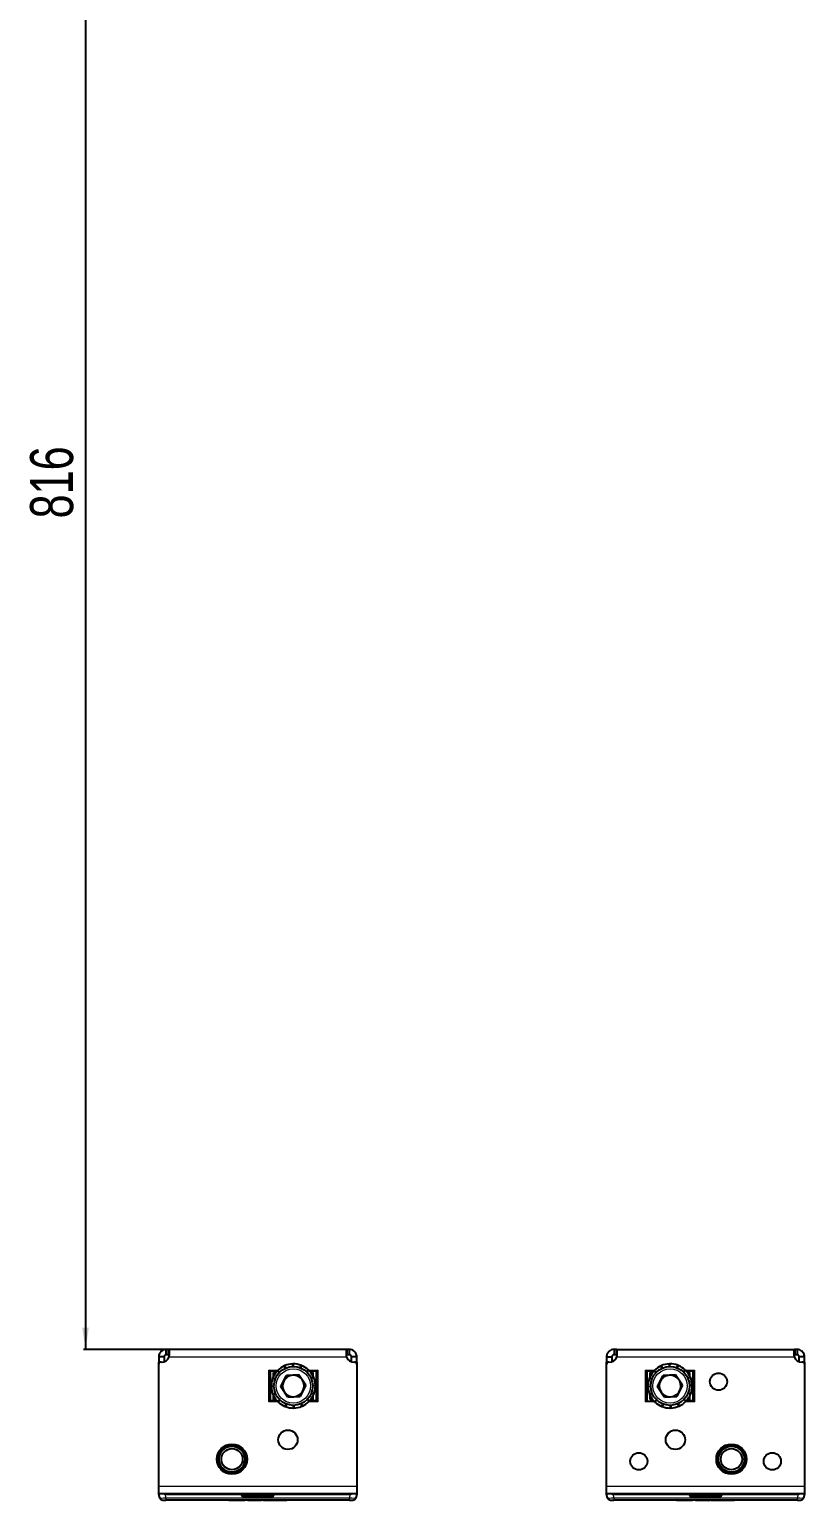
# Model space of a CAD drawing. Header units: millimetres. Extents: x 0 to 1950, y -808 to 619.
# Drawn here: x 3 to 363, y -808 to -125 of the extents above; entities that cross this region are included whole.
import ezdxf

# ---------------------------------------------------------------- set-up
doc = ezdxf.new("R2010")
doc.units = ezdxf.units.MM
doc.layers.add('FORMAT', color=7, linetype='Continuous')
doc.styles.add('SLDTEXTSTYLE0', font='TXT', dxfattribs={"width": 0.75})
doc.dimstyles.new('SLDDIMSTYLE0', dxfattribs={"dimtxt": 20, "dimasz": 10, "dimexe": 0, "dimexo": 0.0625, "dimgap": 5, "dimtad": 2, "dimdec": 1, "dimrnd": 1e-09, "dimzin": 12, "dimdsep": 46, "dimtxsty": 'SLDTEXTSTYLE0', "dimsah": 1, "dimcen": 0.09, "dimadec": 0, "dimazin": 3, "dimtfac": 1, "dimtofl": 0, "dimtmove": 0, "dimatfit": 3, "dimfxl": 0, "dimfrac": 2, "dimtolj": 1, "dimtzin": 12, "dimarcsym": 0})

# ---------------------------------------------------------------- blocks, each defined once
blk = doc.blocks.new('_D_6')
at = {"layer": 'FORMAT'}
for p, q in [((67.96, 77.96), (28.38, 77.96)), ((29.38, 77.96), (29.38, -738.04)), ((67.96, -738.04), (28.38, -738.04))]:
    blk.add_line(p, q, dxfattribs=at)
for points in [[(29.38, 77.96), (27.84, 67.96), (30.92, 67.96)], [(29.38, -738.04), (30.92, -728.04), (27.84, -728.04)]]:
    blk.add_solid(points, dxfattribs=at)
at = {"layer": 'FORMAT', "insert": (3.6, -352.21), "char_height": 20, "attachment_point": 1, "rotation": 90, "style": 'SLDTEXTSTYLE0'}
blk.add_mtext('816', dxfattribs=at)

msp = doc.modelspace()

# ---------------------------------------------------------------- linework, layer by layer
at = {"color": 7, "linetype": 'Continuous', "lineweight": 25}
for p, q in [((65.89, -741.54), (63.39, -741.54)), ((63.39, -741.54), (63.39, -744.04)), ((63.39, -744.94), (63.39, -744.04)), ((65.89, -741.54), (65.89, -743.82)), ((66.89, -740.54), (66.89, -738.04)), ((67.97, -738.04), (66.89, -738.04)), ((67.97, -740.54), (66.89, -740.54)), ((67.97, -740.54), (67.97, -738.04)), ((150.8, -738.04), (67.97, -738.04)), ((150.8, -738.04), (150.8, -740.54)), ((151.89, -738.04), (150.8, -738.04)), ((151.89, -740.54), (150.8, -740.54)), ((151.89, -738.04), (151.89, -740.54)), ((155.39, -741.54), (152.89, -741.54)), ((152.89, -743.82), (152.89, -741.54)), ((155.39, -744.04), (155.39, -741.54)), ((155.39, -744.04), (155.39, -744.94)), ((271.39, -741.54), (273.89, -741.54)), ((271.39, -741.54), (271.39, -744.04)), ((271.39, -744.94), (271.39, -744.04)), ((273.89, -741.54), (273.89, -743.82)), ((274.89, -738.04), (274.89, -740.54)), ((275.97, -738.04), (274.89, -738.04)), ((275.97, -740.54), (274.89, -740.54)), ((275.97, -738.04), (358.8, -738.04)), ((275.97, -738.04), (275.97, -740.54)), ((358.8, -738.04), (358.8, -740.54)), ((359.89, -738.04), (358.8, -738.04)), ((359.89, -740.54), (358.8, -740.54)), ((359.89, -738.04), (359.89, -740.54)), ((363.39, -741.54), (360.89, -741.54)), ((360.89, -743.82), (360.89, -741.54)), ((363.39, -744.04), (363.39, -741.54)), ((363.39, -744.04), (363.39, -744.94)), ((63.39, -801.54), (63.39, -744.94)), ((114.89, -748.04), (114.54, -747.69)), ((114.89, -748.04), (114.89, -762.04)), ((118.4, -748.04), (114.89, -748.04)), ((115.24, -748.39), (114.89, -748.04)), ((117.47, -751.84), (116.3, -751.4)), ((116.4, -751.16), (117.52, -751.72)), ((117.8, -748.74), (116.64, -748.74)), ((116.64, -750.62), (116.64, -748.74)), ((119.34, -748.87), (118.43, -748.01)), ((118.54, -748.04), (118.46, -748.04)), ((118.6, -747.83), (119.42, -748.77)), ((118.89, -748.29), (118.89, -748.44)), ((119.47, -748.73), (118.89, -748.4)), ((119.46, -748.74), (119.2, -748.74)), ((120.12, -755.34), (122.74, -750.2)), ((122.2, -746.83), (121.69, -745.69)), ((121.92, -745.59), (122.31, -746.78)), ((128.51, -749.89), (122.74, -750.2)), ((125.62, -746.04), (125.58, -744.79)), ((125.83, -744.79), (125.75, -746.04)), ((131.65, -754.74), (128.51, -749.89)), ((129.08, -746.63), (129.53, -745.46)), ((129.76, -745.55), (129.2, -746.67)), ((132.06, -748.49), (132.92, -747.58)), ((133.1, -747.75), (132.15, -748.58)), ((133.37, -748.04), (136.89, -748.04)), ((135.14, -748.74), (133.97, -748.74)), ((134.1, -751.35), (135.24, -750.84)), ((135.34, -751.07), (134.15, -751.47)), ((135.14, -750.62), (135.14, -748.74)), ((136.89, -748.04), (136.54, -748.39)), ((137.24, -747.69), (136.89, -748.04)), ((136.89, -748.04), (136.89, -762.04)), ((155.39, -744.94), (155.39, -801.54)), ((271.39, -801.54), (271.39, -744.94)), ((289.54, -747.69), (289.89, -748.04)), ((289.89, -748.04), (293.4, -748.04)), ((289.89, -762.04), (289.89, -748.04)), ((289.89, -748.04), (290.24, -748.39)), ((291.38, -751.21), (292.5, -751.76)), ((291.64, -750.62), (291.64, -748.74)), ((292.8, -748.74), (291.64, -748.74)), ((294.31, -748.9), (293.4, -748.04)), ((293.57, -747.86), (294.4, -748.8)), ((293.89, -748.29), (293.89, -748.5)), ((294.46, -748.74), (294.14, -748.74)), ((295.12, -755.36), (297.73, -750.21)), ((297.16, -746.85), (296.64, -745.71)), ((296.87, -745.61), (297.28, -746.8)), ((303.49, -749.89), (297.73, -750.21)), ((300.58, -746.04), (300.54, -744.8)), ((300.79, -744.79), (300.71, -746.04)), ((306.65, -754.72), (303.49, -749.89)), ((304.05, -746.61), (304.48, -745.44)), ((304.72, -745.53), (304.16, -746.66)), ((307.03, -748.46), (307.88, -747.55)), ((308.06, -747.72), (307.12, -748.55)), ((311.89, -748.04), (308.37, -748.04)), ((310.14, -748.74), (308.97, -748.74)), ((309.08, -751.31), (310.22, -750.8)), ((310.32, -751.03), (309.13, -751.43)), ((310.14, -750.62), (310.14, -748.74)), ((311.54, -748.39), (311.89, -748.04)), ((311.89, -748.04), (312.24, -747.69)), ((311.89, -762.04), (311.89, -748.04)), ((363.39, -744.94), (363.39, -801.54)), ((115.64, -755.09), (116.89, -755.18)), ((116.89, -755.3), (115.64, -755.34)), ((123.27, -760.18), (120.12, -755.34)), ((131.65, -754.74), (129.03, -759.88)), ((134.3, -758.24), (135.47, -758.68)), ((134.88, -754.77), (136.13, -754.74)), ((136.14, -754.99), (134.88, -754.9)), ((290.64, -755.14), (291.89, -755.22)), ((291.89, -755.35), (290.64, -755.39)), ((292.46, -751.88), (291.29, -751.44)), ((298.28, -760.19), (295.12, -755.36)), ((306.65, -754.72), (304.04, -759.87)), ((309.31, -758.2), (310.48, -758.64)), ((309.88, -754.73), (311.13, -754.69)), ((311.14, -754.94), (309.88, -754.86)), ((114.89, -762.04), (114.54, -762.39)), ((115.24, -761.69), (114.89, -762.04)), ((114.89, -762.04), (118.4, -762.04)), ((116.44, -759.01), (117.63, -758.61)), ((117.68, -758.73), (116.54, -759.24)), ((116.64, -761.34), (116.64, -759.46)), ((116.64, -761.34), (117.8, -761.34)), ((118.67, -762.32), (119.62, -761.5)), ((119.71, -761.59), (118.85, -762.5)), ((122.01, -764.53), (122.57, -763.41)), ((122.69, -763.45), (122.24, -764.62)), ((123.27, -760.18), (129.03, -759.88)), ((125.94, -765.29), (126.03, -764.04)), ((126.15, -764.04), (126.19, -765.28)), ((129.86, -764.49), (129.46, -763.3)), ((129.57, -763.25), (130.09, -764.39)), ((132.3, -761.35), (132.89, -761.68)), ((132.31, -761.34), (132.57, -761.34)), ((133.17, -762.25), (132.35, -761.3)), ((132.43, -761.21), (133.34, -762.07)), ((132.89, -761.79), (132.89, -761.64)), ((133.31, -762.04), (133.24, -762.04)), ((136.89, -762.04), (133.37, -762.04)), ((133.97, -761.34), (135.14, -761.34)), ((135.38, -758.91), (134.25, -758.35)), ((135.14, -761.34), (135.14, -759.46)), ((136.89, -762.04), (136.54, -761.69)), ((137.24, -762.39), (136.89, -762.04)), ((289.54, -762.39), (289.89, -762.04)), ((289.89, -762.04), (293.4, -762.04)), ((291.45, -759.05), (292.64, -758.65)), ((292.69, -758.76), (291.56, -759.28)), ((291.64, -761.34), (291.64, -759.46)), ((291.64, -761.34), (292.8, -761.34)), ((293.71, -762.36), (294.65, -761.53)), ((294.74, -761.62), (293.89, -762.53)), ((297.06, -764.55), (297.61, -763.42)), ((297.73, -763.47), (297.29, -764.64)), ((298.28, -760.19), (304.04, -759.87)), ((300.99, -765.29), (301.07, -764.04)), ((301.19, -764.03), (301.23, -765.28)), ((304.9, -764.47), (304.5, -763.28)), ((304.61, -763.23), (305.13, -764.37)), ((307.31, -761.34), (307.63, -761.34)), ((308.2, -762.22), (307.38, -761.27)), ((307.46, -761.18), (308.38, -762.04)), ((307.89, -761.79), (307.89, -761.58)), ((308.37, -762.04), (311.89, -762.04)), ((308.97, -761.34), (310.14, -761.34)), ((310.39, -758.87), (309.27, -758.32)), ((310.14, -761.34), (310.14, -759.46)), ((311.54, -761.69), (311.89, -762.04)), ((311.89, -762.04), (312.24, -762.39)), ((63.39, -805.04), (63.39, -801.54)), ((63.39, -805.24), (63.39, -805.04)), ((63.39, -805.04), (155.39, -805.04)), ((63.84, -806.93), (63.39, -805.24)), ((66.28, -805.24), (101.89, -805.24)), ((101.89, -805.04), (101.89, -805.24)), ((101.89, -805.24), (101.89, -805.74)), ((116.89, -805.04), (116.89, -805.24)), ((116.89, -805.74), (116.89, -805.24)), ((116.89, -805.24), (152.49, -805.24)), ((155.39, -805.24), (154.93, -806.93)), ((155.39, -801.54), (155.39, -805.04)), ((155.39, -805.04), (155.39, -805.24)), ((271.39, -805.04), (271.39, -801.54)), ((271.39, -805.24), (271.39, -805.04)), ((271.39, -805.04), (363.39, -805.04)), ((271.84, -806.93), (271.39, -805.24)), ((274.28, -805.24), (309.89, -805.24)), ((309.89, -805.04), (309.89, -805.24)), ((309.89, -805.24), (309.89, -805.74)), ((324.89, -805.04), (324.89, -805.24)), ((324.89, -805.74), (324.89, -805.24)), ((324.89, -805.24), (360.49, -805.24)), ((363.39, -805.24), (362.93, -806.93)), ((363.39, -801.54), (363.39, -805.04)), ((363.39, -805.04), (363.39, -805.24)), ((65.29, -808.04), (66.74, -808.04)), ((152.04, -808.04), (66.74, -808.04)), ((95.96, -808.24), (95.96, -808.04)), ((101.64, -808.24), (96.39, -808.24)), ((102.07, -808.24), (102.07, -808.04)), ((102.39, -806.24), (116.39, -806.24)), ((103.31, -808.24), (103.31, -808.04)), ((103.56, -808.24), (103.56, -808.04)), ((104.7, -808.24), (104.7, -808.04)), ((107.53, -808.24), (104.7, -808.24)), ((111, -808.26), (111, -808.04)), ((111.81, -808.24), (111.81, -808.04)), ((113.3, -808.24), (111.81, -808.24)), ((113.3, -808.24), (113.3, -808.04)), ((115.97, -808.24), (113.3, -808.24)), ((115.97, -808.24), (115.97, -808.04)), ((117.1, -808.24), (115.97, -808.24)), ((117.1, -808.24), (117.1, -808.04)), ((117.16, -808.24), (117.1, -808.24)), ((122.81, -808.24), (122.81, -808.04)), ((152.04, -808.04), (153.48, -808.04)), ((273.29, -808.04), (274.74, -808.04)), ((360.04, -808.04), (274.74, -808.04)), ((303.96, -808.24), (303.96, -808.04)), ((309.64, -808.24), (304.39, -808.24)), ((310.07, -808.24), (310.07, -808.04)), ((310.39, -806.24), (324.39, -806.24)), ((311.31, -808.24), (311.31, -808.04)), ((311.56, -808.24), (311.56, -808.04)), ((312.7, -808.24), (312.7, -808.04)), ((315.53, -808.24), (312.7, -808.24)), ((319, -808.26), (319, -808.04)), ((319.81, -808.24), (319.81, -808.04)), ((321.3, -808.24), (319.81, -808.24)), ((321.3, -808.24), (321.3, -808.04)), ((323.97, -808.24), (321.3, -808.24)), ((323.97, -808.24), (323.97, -808.04)), ((325.1, -808.24), (323.97, -808.24)), ((325.1, -808.24), (325.1, -808.04)), ((325.16, -808.24), (325.1, -808.24)), ((330.81, -808.24), (330.81, -808.04)), ((360.04, -808.04), (361.48, -808.04))]:
    msp.add_line(p, q, dxfattribs=at)
at = {"color": 8, "linetype": 'Continuous', "lineweight": 18}
for p, q in [((63.39, -744.04), (63.95, -744.04)), ((68.22, -741.54), (150.55, -741.54)), ((154.83, -744.04), (155.39, -744.04)), ((271.39, -744.04), (271.95, -744.04)), ((276.22, -741.54), (358.55, -741.54)), ((362.83, -744.04), (363.39, -744.04)), ((114.54, -747.69), (118.74, -747.69)), ((114.54, -762.39), (114.54, -747.69)), ((118.09, -748.39), (115.24, -748.39)), ((115.24, -748.39), (115.24, -761.69)), ((132.82, -747.69), (137.24, -747.69)), ((136.54, -748.39), (133.69, -748.39)), ((136.54, -761.69), (136.54, -748.39)), ((137.24, -747.69), (137.24, -762.39)), ((289.54, -747.69), (293.74, -747.69)), ((289.54, -762.39), (289.54, -747.69)), ((293.09, -748.39), (290.24, -748.39)), ((290.24, -748.39), (290.24, -762.04)), ((307.75, -747.69), (312.24, -747.69)), ((311.54, -748.39), (308.69, -748.39)), ((311.54, -761.69), (311.54, -748.39)), ((312.24, -747.69), (312.24, -762.39)), ((118.96, -762.39), (114.54, -762.39)), ((115.24, -761.69), (118.09, -761.69)), ((137.24, -762.39), (133.03, -762.39)), ((133.69, -761.69), (136.54, -761.69)), ((294.02, -762.39), (289.54, -762.39)), ((312.24, -762.39), (308.03, -762.39)), ((308.69, -761.69), (311.54, -761.69)), ((63.39, -801.54), (155.39, -801.54)), ((66.28, -805.24), (66.74, -806.93)), ((102.39, -805.74), (101.89, -805.74)), ((102.39, -805.04), (102.39, -805.74)), ((102.39, -805.74), (102.39, -806.24)), ((102.39, -805.74), (116.39, -805.74)), ((116.39, -805.74), (116.39, -805.04)), ((116.39, -805.74), (116.89, -805.74)), ((116.39, -805.74), (116.39, -806.24)), ((152.04, -806.93), (152.49, -805.24)), ((271.39, -801.54), (363.39, -801.54)), ((274.28, -805.24), (274.74, -806.93)), ((310.39, -805.74), (309.89, -805.74)), ((310.39, -805.04), (310.39, -805.74)), ((310.39, -805.74), (310.39, -806.24)), ((310.39, -805.74), (324.39, -805.74)), ((324.39, -805.74), (324.39, -805.04)), ((324.39, -805.74), (324.89, -805.74)), ((324.39, -805.74), (324.39, -806.24)), ((360.04, -806.93), (360.49, -805.24)), ((66.74, -806.93), (152.04, -806.93)), ((66.74, -806.93), (66.74, -808.04)), ((96.39, -808.24), (96.39, -808.04)), ((101.64, -808.24), (101.64, -808.04)), ((107.53, -808.24), (107.53, -808.04)), ((109.89, -808.24), (109.89, -808.04)), ((120.7, -808.24), (120.7, -808.04)), ((152.04, -808.04), (152.04, -806.93)), ((274.74, -806.93), (360.04, -806.93)), ((274.74, -806.93), (274.74, -808.04)), ((304.39, -808.24), (304.39, -808.04)), ((309.64, -808.24), (309.64, -808.04)), ((315.53, -808.24), (315.53, -808.04)), ((317.89, -808.24), (317.89, -808.04)), ((328.7, -808.24), (328.7, -808.04)), ((360.04, -808.04), (360.04, -806.93))]:
    msp.add_line(p, q, dxfattribs=at)
at = {"color": 7, "linetype": 'Continuous', "lineweight": 25}
for centre, radius in [((125.89, -755.04), 9), ((300.89, -755.04), 9), ((323.39, -753.04), 4), ((123.39, -780.04), 4.5), ((303.39, -780.04), 4.5), ((97.39, -789.04), 7), ((97.39, -789.04), 6.5), ((97.39, -789.04), 6), ((97.39, -789.04), 4.93), ((329.39, -789.04), 7), ((329.39, -789.04), 6.5), ((329.39, -789.04), 6), ((329.39, -789.04), 4.93), ((286.39, -790.04), 4), ((348.39, -790.04), 4)]:
    msp.add_circle(centre, radius, dxfattribs=at)
at = {"color": 8, "linetype": 'Continuous', "lineweight": 18}
for centre, radius in [((125.89, -755.04), 8), ((300.89, -755.04), 8), ((97.39, -789.04), 6.25), ((329.39, -789.04), 6.25)]:
    msp.add_circle(centre, radius, dxfattribs=at)
at = {"color": 7, "linetype": 'Continuous', "lineweight": 25}
for centre, radius, start, end in [((64.39, -744.94), 1, 83.62063, 180), ((64.89, -740.47), 3.5, 263.62063, 342.17471), ((153.89, -740.47), 3.5, 197.82529, 276.37937), ((154.39, -744.94), 1, 360, 96.37937), ((272.39, -744.94), 1, 83.62063, 180), ((272.89, -740.47), 3.5, 263.62063, 342.17471), ((361.89, -740.47), 3.5, 197.82529, 276.37937), ((362.39, -744.94), 1, 360, 96.37937), ((125.89, -755.04), 10.25, 159.18676, 180.29086), ((125.89, -755.04), 10.25, 136.68676, 157.79086), ((125.89, -755.04), 10.25, 114.18676, 135.29086), ((125.89, -755.04), 5, 93.0175, 153.0175), ((125.89, -755.04), 10.25, 91.68676, 112.79086), ((125.89, -755.04), 5, 33.0175, 93.0175), ((125.89, -755.04), 10.25, 69.18676, 90.29086), ((125.89, -755.04), 10.25, 46.68676, 67.79086), ((125.89, -755.04), 10.25, 24.18676, 45.29086), ((125.89, -755.04), 10.25, 1.68676, 22.79086), ((300.89, -755.04), 10.25, 136.95052, 158.05461), ((300.89, -755.04), 10.25, 114.45052, 135.55461), ((300.89, -755.04), 5, 93.14553, 153.14553), ((300.89, -755.04), 10.25, 91.95052, 113.05461), ((300.89, -755.04), 5, 33.14553, 93.14553), ((300.89, -755.04), 10.25, 69.45052, 90.55461), ((300.89, -755.04), 10.25, 46.95052, 68.05461), ((300.89, -755.04), 10.25, 24.45052, 45.55461), ((300.89, -755.04), 10.25, 1.95052, 23.05461), ((125.89, -755.04), 10.25, 181.68676, 202.79086), ((125.89, -755.04), 5, 153.0175, 213.0175), ((125.89, -755.04), 5, 213.0175, 273.0175), ((125.89, -755.04), 5, 273.0175, 333.0175), ((125.89, -755.04), 5, 333.0175, 33.0175), ((125.89, -755.04), 10.25, 339.18676, 0.29086), ((300.89, -755.04), 10.25, 159.45052, 180.55461), ((300.89, -755.04), 10.25, 181.95052, 203.05461), ((300.89, -755.04), 5, 153.14553, 213.14553), ((300.89, -755.04), 5, 213.14553, 273.14553), ((300.89, -755.04), 5, 273.14553, 333.14553), ((300.89, -755.04), 5, 333.14553, 33.14553), ((300.89, -755.04), 10.25, 339.45052, 0.55461), ((125.89, -755.04), 10.25, 204.18676, 225.29086), ((125.89, -755.04), 10.25, 226.68676, 247.79086), ((125.89, -755.04), 10.25, 249.18676, 270.29086), ((125.89, -755.04), 10.25, 271.68676, 292.79086), ((125.89, -755.04), 10.25, 294.18676, 315.29086), ((125.89, -755.04), 10.25, 316.68676, 337.79086), ((300.89, -755.04), 10.25, 204.45052, 225.55461), ((300.89, -755.04), 10.25, 226.95052, 248.05461), ((300.89, -755.04), 10.25, 249.45052, 270.55461), ((300.89, -755.04), 10.25, 271.95052, 293.05461), ((300.89, -755.04), 10.25, 294.45052, 315.55461), ((300.89, -755.04), 10.25, 316.95052, 338.05461), ((102.39, -805.74), 0.5, 180, 270), ((116.39, -805.74), 0.5, 270, 0), ((310.39, -805.74), 0.5, 180, 270), ((324.39, -805.74), 0.5, 270, 0), ((65.29, -806.54), 1.5, 195, 270), ((153.48, -806.54), 1.5, 270, 345), ((273.29, -806.54), 1.5, 195, 270), ((361.48, -806.54), 1.5, 270, 345)]:
    msp.add_arc(centre, radius, start, end, dxfattribs=at)
for centre, major_axis, start_param, end_param in [((63.39, -793.65), (3.1, -11.57), 6.030113, 6.216148), ((155.39, -793.65), (-3.1, -11.57), 0.067037, 0.253072), ((271.39, -793.65), (3.1, -11.57), 6.030113, 6.216148), ((363.39, -793.65), (-3.1, -11.57), 0.067037, 0.253072)]:
    msp.add_ellipse(centre, major_axis=major_axis, ratio=0.250563, start_param=start_param, end_param=end_param, dxfattribs=at)
at = {"color": 8, "linetype": 'Continuous', "lineweight": 18}
for centre, major_axis, start_param, end_param in [((66.84, -806.54), (3, 0.38), 3.158333, 4.662092), ((151.93, -806.54), (3, -0.38), 4.762686, 6.266445), ((274.84, -806.54), (3, 0.38), 3.158333, 4.662092), ((359.93, -806.54), (3, -0.38), 4.762686, 6.266445)]:
    msp.add_ellipse(centre, major_axis=major_axis, ratio=0.123038, start_param=start_param, end_param=end_param, dxfattribs=at)
at = {"color": 7, "linetype": 'Continuous', "lineweight": 25}
for points, knots in [([(66.89, -738.04), (66.43, -738.09), (65.62, -738.18), (64.71, -738.75), (64.12, -739.35), (63.72, -739.98), (63.44, -740.72), (63.4, -741.26), (63.39, -741.54)], [0, 0, 0, 0, 0.254149, 0.448213, 0.574908, 0.708872, 0.850468, 1, 1, 1, 1]), ([(66.89, -740.54), (66.76, -740.55), (66.55, -740.57), (66.28, -740.73), (66.1, -740.91), (65.98, -741.09), (65.9, -741.31), (65.89, -741.46), (65.89, -741.54)], [0, 0, 0, 0, 0.296302, 0.497469, 0.615497, 0.73607, 0.863114, 1, 1, 1, 1]), ([(68.22, -741.54), (68.25, -741.24), (68.3, -740.69), (68.37, -739.79), (68.4, -738.91), (68.26, -738.18), (68.07, -738.09), (67.97, -738.04)], [0, 0, 0, 0, 0.16069, 0.301312, 0.521951, 0.753573, 1, 1, 1, 1]), ([(150.8, -738.04), (150.75, -738.06), (150.65, -738.09), (150.5, -738.37), (150.4, -738.83), (150.38, -739.46), (150.4, -740.08), (150.46, -740.78), (150.52, -741.28), (150.55, -741.54)], [0, 0, 0, 0, 0.144067, 0.271276, 0.474907, 0.597997, 0.726338, 0.860245, 1, 1, 1, 1]), ([(155.39, -741.54), (155.36, -741.22), (155.31, -740.63), (154.92, -739.69), (154.2, -738.82), (153.11, -738.16), (152.3, -738.08), (151.89, -738.04)], [0, 0, 0, 0, 0.17084, 0.319217, 0.548103, 0.767822, 1, 1, 1, 1]), ([(152.89, -741.54), (152.88, -741.45), (152.87, -741.28), (152.77, -741.06), (152.66, -740.89), (152.53, -740.77), (152.39, -740.67), (152.16, -740.56), (152, -740.55), (151.89, -740.54)], [0, 0, 0, 0, 0.154359, 0.287283, 0.400435, 0.496544, 0.604314, 0.723151, 1, 1, 1, 1]), ([(274.89, -738.04), (274.43, -738.09), (273.62, -738.18), (272.71, -738.75), (272.12, -739.35), (271.72, -739.98), (271.44, -740.72), (271.4, -741.26), (271.39, -741.54)], [0, 0, 0, 0, 0.254149, 0.448213, 0.574908, 0.708872, 0.850468, 1, 1, 1, 1]), ([(274.89, -740.54), (274.76, -740.55), (274.55, -740.57), (274.28, -740.73), (274.1, -740.91), (273.98, -741.09), (273.9, -741.31), (273.89, -741.46), (273.89, -741.54)], [0, 0, 0, 0, 0.296302, 0.497469, 0.615497, 0.73607, 0.863114, 1, 1, 1, 1]), ([(276.22, -741.54), (276.25, -741.24), (276.3, -740.69), (276.37, -739.79), (276.4, -738.91), (276.26, -738.18), (276.07, -738.09), (275.97, -738.04)], [0, 0, 0, 0, 0.16069, 0.301312, 0.521951, 0.753573, 1, 1, 1, 1]), ([(358.8, -738.04), (358.75, -738.06), (358.65, -738.09), (358.5, -738.37), (358.4, -738.83), (358.38, -739.46), (358.4, -740.08), (358.46, -740.78), (358.52, -741.28), (358.55, -741.54)], [0, 0, 0, 0, 0.144067, 0.271276, 0.474907, 0.597997, 0.726338, 0.860245, 1, 1, 1, 1]), ([(363.39, -741.54), (363.36, -741.22), (363.31, -740.63), (362.92, -739.69), (362.2, -738.82), (361.11, -738.16), (360.3, -738.08), (359.89, -738.04)], [0, 0, 0, 0, 0.17084, 0.319217, 0.548103, 0.767822, 1, 1, 1, 1]), ([(360.89, -741.54), (360.88, -741.45), (360.87, -741.28), (360.77, -741.06), (360.66, -740.89), (360.53, -740.77), (360.39, -740.67), (360.16, -740.56), (360, -740.55), (359.89, -740.54)], [0, 0, 0, 0, 0.154359, 0.287283, 0.400435, 0.496544, 0.604314, 0.723151, 1, 1, 1, 1]), ([(116.3, -751.4), (116.32, -751.36), (116.34, -751.3), (116.37, -751.22), (116.39, -751.18), (116.4, -751.16)], [0, 0, 0, 0, 0.499981, 0.749988, 1, 1, 1, 1]), ([(118.43, -748.01), (118.46, -747.98), (118.5, -747.93), (118.56, -747.87), (118.59, -747.84), (118.6, -747.83)], [0, 0, 0, 0, 0.4999808, 0.7499881, 1, 1, 1, 1]), ([(121.69, -745.69), (121.72, -745.67), (121.78, -745.65), (121.86, -745.61), (121.9, -745.6), (121.92, -745.59)], [0, 0, 0, 0, 0.499981, 0.749988, 1, 1, 1, 1]), ([(125.58, -744.79), (125.63, -744.79), (125.69, -744.79), (125.77, -744.79), (125.81, -744.79), (125.83, -744.79)], [0, 0, 0, 0, 0.499981, 0.749988, 1, 1, 1, 1]), ([(129.53, -745.46), (129.57, -745.47), (129.63, -745.5), (129.7, -745.53), (129.74, -745.54), (129.76, -745.55)], [0, 0, 0, 0, 0.4999808, 0.7499881, 1, 1, 1, 1]), ([(132.92, -747.58), (132.95, -747.61), (132.99, -747.65), (133.05, -747.71), (133.08, -747.74), (133.1, -747.75)], [0, 0, 0, 0, 0.4999808, 0.7499881, 1, 1, 1, 1]), ([(135.24, -750.84), (135.25, -750.88), (135.28, -750.93), (135.31, -751.01), (135.33, -751.05), (135.34, -751.07)], [0, 0, 0, 0, 0.4999808, 0.7499881, 1, 1, 1, 1]), ([(291.29, -751.44), (291.3, -751.4), (291.32, -751.34), (291.36, -751.27), (291.37, -751.23), (291.38, -751.21)], [0, 0, 0, 0, 0.499981, 0.749988, 1, 1, 1, 1]), ([(293.4, -748.04), (293.42, -748.01), (293.47, -747.97), (293.52, -747.91), (293.55, -747.88), (293.57, -747.86)], [0, 0, 0, 0, 0.499981, 0.749988, 1, 1, 1, 1]), ([(296.64, -745.71), (296.68, -745.69), (296.74, -745.67), (296.81, -745.63), (296.85, -745.62), (296.87, -745.61)], [0, 0, 0, 0, 0.499981, 0.749988, 1, 1, 1, 1]), ([(300.54, -744.8), (300.58, -744.79), (300.64, -744.79), (300.72, -744.79), (300.77, -744.79), (300.79, -744.79)], [0, 0, 0, 0, 0.499981, 0.749988, 1, 1, 1, 1]), ([(304.48, -745.44), (304.52, -745.46), (304.58, -745.48), (304.66, -745.51), (304.7, -745.52), (304.72, -745.53)], [0, 0, 0, 0, 0.499981, 0.749988, 1, 1, 1, 1]), ([(307.88, -747.55), (307.91, -747.58), (307.96, -747.62), (308.02, -747.68), (308.05, -747.71), (308.06, -747.72)], [0, 0, 0, 0, 0.499981, 0.749988, 1, 1, 1, 1]), ([(310.22, -750.8), (310.23, -750.83), (310.26, -750.89), (310.29, -750.97), (310.31, -751.01), (310.32, -751.03)], [0, 0, 0, 0, 0.499981, 0.749988, 1, 1, 1, 1]), ([(115.64, -755.34), (115.64, -755.3), (115.64, -755.24), (115.64, -755.15), (115.64, -755.11), (115.64, -755.09)], [0, 0, 0, 0, 0.499981, 0.749988, 1, 1, 1, 1]), ([(136.13, -754.74), (136.13, -754.78), (136.13, -754.84), (136.14, -754.92), (136.14, -754.97), (136.14, -754.99)], [0, 0, 0, 0, 0.499981, 0.749988, 1, 1, 1, 1]), ([(290.64, -755.39), (290.64, -755.35), (290.64, -755.28), (290.64, -755.2), (290.64, -755.16), (290.64, -755.14)], [0, 0, 0, 0, 0.499981, 0.749988, 1, 1, 1, 1]), ([(311.13, -754.69), (311.13, -754.73), (311.13, -754.79), (311.13, -754.88), (311.14, -754.92), (311.14, -754.94)], [0, 0, 0, 0, 0.499981, 0.749988, 1, 1, 1, 1]), ([(116.54, -759.24), (116.52, -759.2), (116.49, -759.14), (116.46, -759.07), (116.44, -759.03), (116.44, -759.01)], [0, 0, 0, 0, 0.4999808, 0.7499881, 1, 1, 1, 1]), ([(118.85, -762.5), (118.82, -762.47), (118.78, -762.43), (118.72, -762.37), (118.69, -762.34), (118.67, -762.32)], [0, 0, 0, 0, 0.499981, 0.749988, 1, 1, 1, 1]), ([(122.24, -764.62), (122.2, -764.61), (122.15, -764.58), (122.07, -764.55), (122.03, -764.54), (122.01, -764.53)], [0, 0, 0, 0, 0.4999808, 0.7499881, 1, 1, 1, 1]), ([(130.09, -764.39), (130.05, -764.41), (129.99, -764.43), (129.91, -764.46), (129.88, -764.48), (129.86, -764.49)], [0, 0, 0, 0, 0.499981, 0.749988, 1, 1, 1, 1]), ([(133.34, -762.07), (133.32, -762.1), (133.27, -762.15), (133.21, -762.21), (133.19, -762.24), (133.17, -762.25)], [0, 0, 0, 0, 0.499981, 0.749988, 1, 1, 1, 1]), ([(135.47, -758.68), (135.45, -758.72), (135.43, -758.78), (135.4, -758.86), (135.38, -758.89), (135.38, -758.91)], [0, 0, 0, 0, 0.499981, 0.749988, 1, 1, 1, 1]), ([(291.56, -759.28), (291.54, -759.24), (291.51, -759.19), (291.48, -759.11), (291.46, -759.07), (291.45, -759.05)], [0, 0, 0, 0, 0.499981, 0.749988, 1, 1, 1, 1]), ([(293.89, -762.53), (293.86, -762.5), (293.81, -762.46), (293.75, -762.4), (293.72, -762.37), (293.71, -762.36)], [0, 0, 0, 0, 0.499981, 0.749988, 1, 1, 1, 1]), ([(297.29, -764.64), (297.25, -764.62), (297.19, -764.6), (297.11, -764.57), (297.07, -764.55), (297.06, -764.55)], [0, 0, 0, 0, 0.499981, 0.749988, 1, 1, 1, 1]), ([(305.13, -764.37), (305.09, -764.39), (305.03, -764.41), (304.96, -764.45), (304.92, -764.46), (304.9, -764.47)], [0, 0, 0, 0, 0.499981, 0.749988, 1, 1, 1, 1]), ([(308.38, -762.04), (308.35, -762.07), (308.3, -762.11), (308.25, -762.17), (308.22, -762.2), (308.2, -762.22)], [0, 0, 0, 0, 0.499981, 0.749988, 1, 1, 1, 1]), ([(310.48, -758.64), (310.47, -758.68), (310.45, -758.73), (310.42, -758.81), (310.4, -758.85), (310.39, -758.87)], [0, 0, 0, 0, 0.499981, 0.749988, 1, 1, 1, 1]), ([(126.19, -765.28), (126.15, -765.29), (126.08, -765.29), (126, -765.29), (125.96, -765.29), (125.94, -765.29)], [0, 0, 0, 0, 0.4999808, 0.7499881, 1, 1, 1, 1]), ([(301.23, -765.28), (301.19, -765.28), (301.13, -765.29), (301.05, -765.29), (301.01, -765.29), (300.99, -765.29)], [0, 0, 0, 0, 0.499981, 0.749988, 1, 1, 1, 1]), ([(96.39, -808.24), (96.33, -808.24), (96.2, -808.24), (96.06, -808.24), (95.97, -808.24), (95.96, -808.24), (95.96, -808.24)], [0, 0, 0, 0, 0.281303, 0.555629, 0.773878, 1, 1, 1, 1]), ([(102.07, -808.24), (102.06, -808.24), (102.05, -808.24), (101.93, -808.24), (101.79, -808.24), (101.69, -808.24), (101.64, -808.24)], [0, 0, 0, 0, 0.285248, 0.560563, 0.777151, 1, 1, 1, 1]), ([(103.31, -808.24), (103.26, -808.24), (103.15, -808.24), (102.85, -808.24), (102.56, -808.24), (102.36, -808.24), (102.29, -808.24)], [0, 0, 0, 0, 0.255277, 0.538303, 0.854078, 1, 1, 1, 1]), ([(103.13, -808.24), (103.02, -808.24), (102.77, -808.24), (102.47, -808.24), (102.29, -808.24), (102.29, -808.24)], [0, 0, 0, 0, 0.466249, 0.997338, 1, 1, 1, 1]), ([(109.89, -808.24), (109.74, -808.24), (109.38, -808.24), (108.58, -808.24), (107.94, -808.24), (107.53, -808.24)], [0, 0, 0, 0, 0.2167419, 0.4896426, 1, 1, 1, 1]), ([(110.98, -808.24), (110.99, -808.24), (111.02, -808.24), (110.86, -808.24), (110.49, -808.24), (110.1, -808.24), (109.89, -808.24)], [0, 0, 0, 0, 0.061615, 0.333035, 0.637399, 1, 1, 1, 1]), ([(120.7, -808.24), (120.2, -808.24), (119.27, -808.24), (118.07, -808.24), (117.35, -808.24), (117.17, -808.24), (117.16, -808.24)], [0, 0, 0, 0, 0.381983, 0.713352, 0.984017, 1, 1, 1, 1]), ([(122.81, -808.24), (122.44, -808.24), (121.75, -808.24), (121.04, -808.24), (120.7, -808.24)], [0, 0, 0, 0, 0.5368, 1, 1, 1, 1]), ([(304.39, -808.24), (304.33, -808.24), (304.2, -808.24), (304.06, -808.24), (303.97, -808.24), (303.96, -808.24), (303.96, -808.24)], [0, 0, 0, 0, 0.281303, 0.555629, 0.773878, 1, 1, 1, 1]), ([(310.07, -808.24), (310.06, -808.24), (310.05, -808.24), (309.93, -808.24), (309.79, -808.24), (309.69, -808.24), (309.64, -808.24)], [0, 0, 0, 0, 0.285248, 0.560563, 0.777151, 1, 1, 1, 1]), ([(311.31, -808.24), (311.26, -808.24), (311.15, -808.24), (310.85, -808.24), (310.56, -808.24), (310.36, -808.24), (310.29, -808.24)], [0, 0, 0, 0, 0.255277, 0.538303, 0.854078, 1, 1, 1, 1]), ([(311.13, -808.24), (311.02, -808.24), (310.77, -808.24), (310.47, -808.24), (310.29, -808.24), (310.29, -808.24)], [0, 0, 0, 0, 0.466249, 0.997338, 1, 1, 1, 1]), ([(317.89, -808.24), (317.74, -808.24), (317.38, -808.24), (316.58, -808.24), (315.94, -808.24), (315.53, -808.24)], [0, 0, 0, 0, 0.216742, 0.489643, 1, 1, 1, 1]), ([(318.98, -808.24), (318.99, -808.24), (319.02, -808.24), (318.86, -808.24), (318.49, -808.24), (318.1, -808.24), (317.89, -808.24)], [0, 0, 0, 0, 0.061615, 0.333035, 0.637399, 1, 1, 1, 1]), ([(328.7, -808.24), (328.2, -808.24), (327.27, -808.24), (326.07, -808.24), (325.35, -808.24), (325.17, -808.24), (325.16, -808.24)], [0, 0, 0, 0, 0.381983, 0.713352, 0.984017, 1, 1, 1, 1]), ([(330.81, -808.24), (330.44, -808.24), (329.75, -808.24), (329.04, -808.24), (328.7, -808.24)], [0, 0, 0, 0, 0.5368, 1, 1, 1, 1])]:
    msp.add_open_spline(points, degree=3, knots=knots, dxfattribs=at)
at = {"color": 8, "linetype": 'Continuous', "lineweight": 18}
for points, knots in [([(118.89, -748.29), (118.88, -748.29), (118.88, -748.29), (118.86, -748.3), (118.83, -748.32), (118.8, -748.33), (118.78, -748.34)], [0, 0, 0, 0, 0.2239957, 0.4668944, 0.7302309, 1, 1, 1, 1]), ([(132.99, -761.74), (132.98, -761.75), (132.94, -761.76), (132.91, -761.78), (132.89, -761.79), (132.89, -761.79), (132.89, -761.79)], [0, 0, 0, 0, 0.269769, 0.533106, 0.776004, 1, 1, 1, 1])]:
    msp.add_open_spline(points, degree=3, knots=knots, dxfattribs=at)

# ---------------------------------------------------------------- dimensions: what is measured, and where the dimension line sits
at = {"layer": 'FORMAT'}
dim = msp.add_linear_dim(base=(29.38, -738.04), p1=(67.97, 77.96), p2=(67.97, -738.04), angle=90, dimstyle='SLDDIMSTYLE0', dxfattribs=at)
dim.commit()
dim.dimension.update_dxf_attribs({"geometry": '_D_6', "text_midpoint": (29.38, -330.04), "dimtype": 160})

doc.saveas('drawing.dxf')
